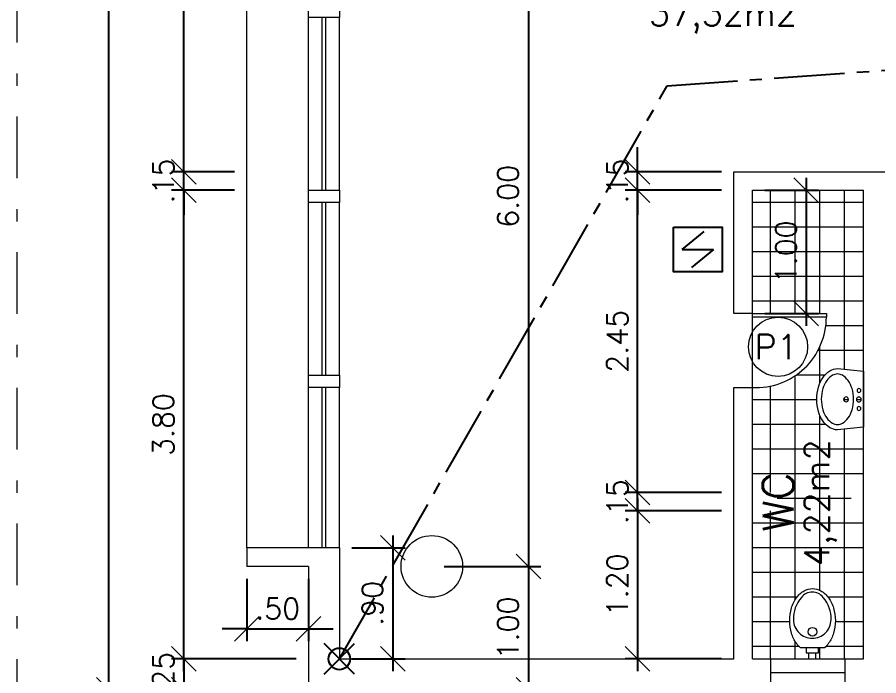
# Model space of a CAD drawing. Header units: millimetres. Extents: x 521 to 1055, y 261 to 520.
# Drawn here: x 597.95 to 604.94, y 287.08 to 292.42 of the extents above; entities that cross this region are included whole.
import ezdxf
from ezdxf.enums import TextEntityAlignment as Align

# ---------------------------------------------------------------- set-up
doc = ezdxf.new("R2010")
doc.units = ezdxf.units.MM
for name, pattern in [('CENTER2', [28.575000000000003, 19.05, -3.175, 3.175, -3.175]), ('CONTINU', [0]), ('DASHDOTX2', [2, 1, -0.5, 0, -0.5])]:
    doc.linetypes.add(name, pattern=pattern)
doc.layers.add('0.1', color=8, linetype='Continuous', lineweight=13)
doc.layers.add('ppci', color=8, linetype='Continuous')
doc.styles.add('ROMANS', font='romans')
doc.styles.get("Standard").update_dxf_attribs({"font": 'romans.shx'})
doc.dimstyles.new('Fares Eng - 50', dxfattribs={"dimscale": 2, "dimtxt": 0.085, "dimasz": 0.1, "dimexe": 0.05, "dimexo": 0.05, "dimgap": 0.04, "dimtad": 1, "dimzin": 4, "dimdsep": 46, "dimtxsty": 'ROMANS', "dimblk1": 'OBLIQUE', "dimblk2": 'OBLIQUE', "dimsah": 1, "dimcen": 0.05, "dimdle": 0.05, "dimclrd": 8, "dimclre": 8, "dimclrt": 8, "dimaunit": 1, "dimadec": 0, "dimazin": 0, "dimtfac": 1, "dimtix": 1, "dimtmove": 2, "dimatfit": 0, "dimldrblk": 'OPEN90', "dimfxl": 1, "dimtolj": 1, "dimtzin": 0, "dimarcsym": 0})

# ---------------------------------------------------------------- blocks, each defined once
blk = doc.blocks.new('_OBLIQUE')
at = {"color": 0, "linetype": 'ByBlock'}
blk.add_line((-0.5, -0.5), (0.5, 0.5), dxfattribs=at)
blk = doc.blocks.new('*D1588')
at = {"layer": '0.1', "color": 8, "linetype": 'CONTINU', "lineweight": -2, "transparency": 16777216}
for p, q in [((599.8114431933149, 287.8644788319042), (599.8114431933149, 287.3567541056951)), ((600.3114431933149, 287.8644788319042), (600.3114431933149, 287.3567541056951)), ((599.8114431933149, 287.4567541056952), (599.6114431933148, 287.4567541056952)), ((599.8114431933149, 287.4567541056952), (600.3114431933149, 287.4567541056952)), ((600.3114431933149, 287.4567541056952), (600.5114431933149, 287.4567541056952))]:
    blk.add_line(p, q, dxfattribs=at)
at = {"layer": 'DEFPOINTS', "color": 0, "linetype": 'CONTINU', "lineweight": -2, "transparency": 16777216}
for p in [(599.8114431933149, 287.9644788319042), (600.3114431933149, 287.9644788319042), (600.3114431933149, 287.4567541056952)]:
    blk.add_point(p, dxfattribs=at)
at = {"layer": '0.1', "color": 8, "linetype": 'CONTINU', "lineweight": -2, "transparency": 16777216, "xscale": 0.2, "yscale": 0.2, "zscale": 0.2}
blk.add_blockref('_OBLIQUE', (599.8114431933149, 287.4567541056952), dxfattribs=at)
at = {"layer": '0.1', "color": 8, "linetype": 'CONTINU', "lineweight": -2, "transparency": 16777216, "xscale": 0.2, "yscale": 0.2, "zscale": 0.2, "rotation": 180}
blk.add_blockref('_OBLIQUE', (600.3114431933149, 287.4567541056952), dxfattribs=at)
at = {"layer": '0.1', "color": 8, "linetype": 'CONTINU', "transparency": 16777216, "insert": (600.0614431933149, 287.6217541056952), "char_height": 0.17, "attachment_point": 5, "style": 'ROMANS'}
blk.add_mtext('\\A1;.50', dxfattribs=at)
blk = doc.blocks.new('_Open90')
at = {"color": 0, "linetype": 'ByBlock', "lineweight": -2}
for p, q in [((-0.5, 0.5), (0, 0)), ((0, 0), (-1, 0)), ((0, 0), (-0.5, -0.5))]:
    blk.add_line(p, q, dxfattribs=at)
blk = doc.blocks.new('*D1311')
at = {"layer": '0.1', "color": 8, "linetype": 'CONTINU', "lineweight": -2, "transparency": 16777216}
for p, q in [((599.2990881130977, 287.2144788319042), (599.2990881130977, 287.4144788319042)), ((600.2114431933148, 287.2144788319042), (599.1990881130977, 287.2144788319042)), ((599.2990881130977, 287.2144788319042), (599.2990881130977, 286.9644788319042)), ((600.2114431933148, 286.9644788319042), (599.1990881130977, 286.9644788319042)), ((599.2990881130977, 286.9644788319042), (599.2990881130977, 286.7644788319042))]:
    blk.add_line(p, q, dxfattribs=at)
at = {"layer": 'DEFPOINTS', "color": 0, "linetype": 'CONTINU', "lineweight": -2, "transparency": 16777216}
for p in [(600.3114431933149, 287.2144788319042), (599.2990881130977, 286.9644788319042), (600.3114431933149, 286.9644788319042)]:
    blk.add_point(p, dxfattribs=at)
at = {"layer": '0.1', "color": 8, "linetype": 'CONTINU', "lineweight": -2, "transparency": 16777216, "xscale": 0.2, "yscale": 0.2, "zscale": 0.2}
for p, rotation in [((599.2990881130977, 287.2144788319042), 270), ((599.2990881130977, 286.9644788319042), 90)]:
    blk.add_blockref('_OBLIQUE', p, dxfattribs=dict(at, rotation=rotation))
at = {"layer": '0.1', "color": 8, "linetype": 'CONTINU', "transparency": 16777216, "insert": (599.1340881130976, 287.0894788319043), "char_height": 0.17, "attachment_point": 5, "rotation": 90, "style": 'ROMANS'}
blk.add_mtext('\\A1;.25', dxfattribs=at)
blk = doc.blocks.new('*D1312')
at = {"layer": '0.1', "color": 8, "linetype": 'CONTINU', "lineweight": -2, "transparency": 16777216}
for p, q in [((599.2990881130977, 287.1144788319042), (599.2990881130977, 291.1144788319043)), ((599.7114431933148, 291.0144788319042), (599.1990881130977, 291.0144788319042)), ((600.2114431933148, 287.2144788319042), (599.1990881130977, 287.2144788319042))]:
    blk.add_line(p, q, dxfattribs=at)
at = {"layer": 'DEFPOINTS', "color": 0, "linetype": 'CONTINU', "lineweight": -2, "transparency": 16777216}
for p in [(599.2990881130977, 291.0144788319042), (599.8114431933149, 291.0144788319042), (600.3114431933149, 287.2144788319042)]:
    blk.add_point(p, dxfattribs=at)
at = {"layer": '0.1', "color": 8, "linetype": 'CONTINU', "lineweight": -2, "transparency": 16777216, "xscale": 0.2, "yscale": 0.2, "zscale": 0.2}
for p, rotation in [((599.2990881130977, 291.0144788319042), 90), ((599.2990881130977, 287.2144788319042), 270)]:
    blk.add_blockref('_OBLIQUE', p, dxfattribs=dict(at, rotation=rotation))
at = {"layer": '0.1', "color": 8, "linetype": 'CONTINU', "transparency": 16777216, "insert": (599.1340881130976, 289.1144788319043), "char_height": 0.17, "attachment_point": 5, "rotation": 90, "style": 'ROMANS'}
blk.add_mtext('\\A1;3.80', dxfattribs=at)
blk = doc.blocks.new('*D1313')
at = {"layer": '0.1', "color": 8, "linetype": 'CONTINU', "lineweight": -2, "transparency": 16777216}
for p, q in [((599.2990881130977, 291.1644788319043), (599.2990881130977, 291.3644788319043)), ((599.711443193315, 291.1644788319043), (599.1990881130977, 291.1644788319043)), ((599.2990881130977, 291.0144788319042), (599.2990881130977, 291.1644788319043)), ((599.7114431933148, 291.0144788319042), (599.1990881130977, 291.0144788319042)), ((599.2990881130977, 291.0144788319042), (599.2990881130977, 290.8144788319042))]:
    blk.add_line(p, q, dxfattribs=at)
at = {"layer": 'DEFPOINTS', "color": 0, "linetype": 'CONTINU', "lineweight": -2, "transparency": 16777216}
for p in [(599.2990881130977, 291.1644788319043), (599.811443193315, 291.1644788319043), (599.8114431933149, 291.0144788319042)]:
    blk.add_point(p, dxfattribs=at)
at = {"layer": '0.1', "color": 8, "linetype": 'CONTINU', "lineweight": -2, "transparency": 16777216, "xscale": 0.2, "yscale": 0.2, "zscale": 0.2}
for p, rotation in [((599.2990881130977, 291.1644788319043), 270), ((599.2990881130977, 291.0144788319042), 90)]:
    blk.add_blockref('_OBLIQUE', p, dxfattribs=dict(at, rotation=rotation))
at = {"layer": '0.1', "color": 8, "linetype": 'CONTINU', "transparency": 16777216, "insert": (599.1340881130976, 291.0894788319043), "char_height": 0.17, "attachment_point": 5, "rotation": 90, "style": 'ROMANS'}
blk.add_mtext('\\A1;.15', dxfattribs=at)
blk = doc.blocks.new('*D1317')
at = {"layer": '0.1', "color": 8, "linetype": 'CONTINU', "lineweight": -2, "transparency": 16777216}
for p, q in [((598.691386014889, 286.8644788319042), (598.691386014889, 337.0644788319044)), ((599.0990881130975, 336.9644788319043), (598.5913860148889, 336.9644788319043)), ((599.0990881130977, 286.9644788319042), (598.5913860148889, 286.9644788319042))]:
    blk.add_line(p, q, dxfattribs=at)
at = {"layer": 'DEFPOINTS', "color": 0, "linetype": 'CONTINU', "lineweight": -2, "transparency": 16777216}
for p in [(598.691386014889, 336.9644788319043), (599.1990881130976, 336.9644788319043), (599.1990881130977, 286.9644788319042)]:
    blk.add_point(p, dxfattribs=at)
at = {"layer": '0.1', "color": 8, "linetype": 'CONTINU', "lineweight": -2, "transparency": 16777216, "xscale": 0.2, "yscale": 0.2, "zscale": 0.2}
for p, rotation in [((598.691386014889, 336.9644788319043), 90), ((598.691386014889, 286.9644788319042), 270)]:
    blk.add_blockref('_OBLIQUE', p, dxfattribs=dict(at, rotation=rotation))
at = {"layer": '0.1', "color": 8, "linetype": 'CONTINU', "transparency": 16777216, "insert": (598.5263860148889, 311.9644788319043), "char_height": 0.17, "attachment_point": 5, "rotation": 90, "style": 'ROMANS'}
blk.add_mtext('\\A1;50.00', dxfattribs=at)
blk = doc.blocks.new('*D1593')
at = {"layer": '0.1', "color": 8, "linetype": 'CONTINU', "lineweight": -2, "transparency": 16777216}
for p, q in [((602.0943251962344, 294.0644788319044), (602.0943251962344, 287.8644788319044)), ((601.4114431933148, 293.9644788319044), (602.1943251962344, 293.9644788319044)), ((601.4114431933148, 287.9644788319044), (602.1943251962344, 287.9644788319044))]:
    blk.add_line(p, q, dxfattribs=at)
at = {"layer": 'DEFPOINTS', "color": 0, "linetype": 'CONTINU', "lineweight": -2, "transparency": 16777216}
for p in [(601.3114431933147, 293.9644788319044), (601.3114431933147, 287.9644788319044), (602.0943251962344, 287.9644788319044)]:
    blk.add_point(p, dxfattribs=at)
at = {"layer": '0.1', "color": 8, "linetype": 'CONTINU', "lineweight": -2, "transparency": 16777216, "xscale": 0.2, "yscale": 0.2, "zscale": 0.2}
for p, rotation in [((602.0943251962344, 293.9644788319044), 90), ((602.0943251962344, 287.9644788319044), 270)]:
    blk.add_blockref('_OBLIQUE', p, dxfattribs=dict(at, rotation=rotation))
at = {"layer": '0.1', "color": 8, "linetype": 'CONTINU', "transparency": 16777216, "insert": (601.9293251962343, 290.9644788319044), "char_height": 0.17, "attachment_point": 5, "rotation": 90, "style": 'ROMANS'}
blk.add_mtext('\\A1;6.00', dxfattribs=at)
blk = doc.blocks.new('*D1594')
at = {"layer": '0.1', "color": 8, "linetype": 'CONTINU', "lineweight": -2, "transparency": 16777216}
for p, q in [((602.0943251962344, 288.0644788319044), (602.0943251962344, 286.8644788319042)), ((601.4114431933148, 287.9644788319044), (602.1943251962344, 287.9644788319044)), ((601.4114431933148, 286.9644788319042), (602.1943251962344, 286.9644788319042))]:
    blk.add_line(p, q, dxfattribs=at)
at = {"layer": 'DEFPOINTS', "color": 0, "linetype": 'CONTINU', "lineweight": -2, "transparency": 16777216}
for p in [(601.3114431933147, 287.9644788319044), (601.3114431933147, 286.9644788319042), (602.0943251962344, 286.9644788319042)]:
    blk.add_point(p, dxfattribs=at)
at = {"layer": '0.1', "color": 8, "linetype": 'CONTINU', "lineweight": -2, "transparency": 16777216, "xscale": 0.2, "yscale": 0.2, "zscale": 0.2}
for p, rotation in [((602.0943251962344, 287.9644788319044), 90), ((602.0943251962344, 286.9644788319042), 270)]:
    blk.add_blockref('_OBLIQUE', p, dxfattribs=dict(at, rotation=rotation))
at = {"layer": '0.1', "color": 8, "linetype": 'CONTINU', "transparency": 16777216, "insert": (601.9293251962343, 287.4644788319044), "char_height": 0.17, "attachment_point": 5, "rotation": 90, "style": 'ROMANS'}
blk.add_mtext('\\A1;1.00', dxfattribs=at)
blk = doc.blocks.new('*D1596')
at = {"layer": '0.1', "color": 8, "linetype": 'CONTINU', "lineweight": -2, "transparency": 16777216}
for p, q in [((602.9807111788957, 288.5144788319043), (602.9807111788957, 287.1144788319043)), ((603.661443193315, 288.4144788319043), (602.8807111788957, 288.4144788319043)), ((603.6614431933149, 287.2144788319043), (602.8807111788957, 287.2144788319043))]:
    blk.add_line(p, q, dxfattribs=at)
at = {"layer": 'DEFPOINTS', "color": 0, "linetype": 'CONTINU', "lineweight": -2, "transparency": 16777216}
for p in [(603.761443193315, 288.4144788319043), (602.9807111788957, 287.2144788319043), (603.7614431933149, 287.2144788319043)]:
    blk.add_point(p, dxfattribs=at)
at = {"layer": '0.1', "color": 8, "linetype": 'CONTINU', "lineweight": -2, "transparency": 16777216, "xscale": 0.2, "yscale": 0.2, "zscale": 0.2}
for p, rotation in [((602.9807111788957, 288.4144788319043), 90), ((602.9807111788957, 287.2144788319043), 270)]:
    blk.add_blockref('_OBLIQUE', p, dxfattribs=dict(at, rotation=rotation))
at = {"layer": '0.1', "color": 8, "linetype": 'CONTINU', "transparency": 16777216, "insert": (602.8157111788956, 287.8144788319044), "char_height": 0.17, "attachment_point": 5, "rotation": 90, "style": 'ROMANS'}
blk.add_mtext('\\A1;1.20', dxfattribs=at)
blk = doc.blocks.new('*D1320')
at = {"layer": '0.1', "color": 8, "linetype": 'CONTINU', "lineweight": -2, "transparency": 16777216}
for p, q in [((602.9807111788957, 288.5644788319042), (602.9807111788957, 288.7644788319042)), ((603.661443193315, 288.5644788319042), (602.8807111788957, 288.5644788319042)), ((602.9807111788957, 288.4144788319043), (602.9807111788957, 288.5644788319042)), ((603.661443193315, 288.4144788319043), (602.8807111788957, 288.4144788319043)), ((602.9807111788957, 288.4144788319043), (602.9807111788957, 288.2144788319043))]:
    blk.add_line(p, q, dxfattribs=at)
at = {"layer": 'DEFPOINTS', "color": 0, "linetype": 'CONTINU', "lineweight": -2, "transparency": 16777216}
for p in [(602.9807111788957, 288.5644788319042), (603.761443193315, 288.5644788319042), (603.761443193315, 288.4144788319043)]:
    blk.add_point(p, dxfattribs=at)
at = {"layer": '0.1', "color": 8, "linetype": 'CONTINU', "lineweight": -2, "transparency": 16777216, "xscale": 0.2, "yscale": 0.2, "zscale": 0.2}
for p, rotation in [((602.9807111788957, 288.5644788319042), 270), ((602.9807111788957, 288.4144788319043), 90)]:
    blk.add_blockref('_OBLIQUE', p, dxfattribs=dict(at, rotation=rotation))
at = {"layer": '0.1', "color": 8, "linetype": 'CONTINU', "transparency": 16777216, "insert": (602.8157111788956, 288.4894788319043), "char_height": 0.17, "attachment_point": 5, "rotation": 90, "style": 'ROMANS'}
blk.add_mtext('\\A1;.15', dxfattribs=at)
blk = doc.blocks.new('*D1321')
at = {"layer": '0.1', "color": 8, "linetype": 'CONTINU', "lineweight": -2, "transparency": 16777216}
for p, q in [((602.9807111788957, 288.4644788319042), (602.9807111788957, 291.1144788319044)), ((603.6614431933149, 291.0144788319043), (602.8807111788957, 291.0144788319043)), ((603.661443193315, 288.5644788319042), (602.8807111788957, 288.5644788319042))]:
    blk.add_line(p, q, dxfattribs=at)
at = {"layer": 'DEFPOINTS', "color": 0, "linetype": 'CONTINU', "lineweight": -2, "transparency": 16777216}
for p in [(602.9807111788957, 291.0144788319043), (603.7614431933149, 291.0144788319043), (603.761443193315, 288.5644788319042)]:
    blk.add_point(p, dxfattribs=at)
at = {"layer": '0.1', "color": 8, "linetype": 'CONTINU', "lineweight": -2, "transparency": 16777216, "xscale": 0.2, "yscale": 0.2, "zscale": 0.2}
for p, rotation in [((602.9807111788957, 291.0144788319043), 90), ((602.9807111788957, 288.5644788319042), 270)]:
    blk.add_blockref('_OBLIQUE', p, dxfattribs=dict(at, rotation=rotation))
at = {"layer": '0.1', "color": 8, "linetype": 'CONTINU', "transparency": 16777216, "insert": (602.8157111788956, 289.7894788319043), "char_height": 0.17, "attachment_point": 5, "rotation": 90, "style": 'ROMANS'}
blk.add_mtext('\\A1;2.45', dxfattribs=at)
blk = doc.blocks.new('*D1322')
at = {"layer": '0.1', "color": 8, "linetype": 'CONTINU', "lineweight": -2, "transparency": 16777216}
for p, q in [((602.9807111788957, 291.1644788319043), (602.9807111788957, 291.3644788319043)), ((603.6614431933149, 291.1644788319043), (602.8807111788957, 291.1644788319043)), ((602.9807111788957, 291.0144788319043), (602.9807111788957, 291.1644788319043)), ((603.6614431933149, 291.0144788319043), (602.8807111788957, 291.0144788319043)), ((602.9807111788957, 291.0144788319043), (602.9807111788957, 290.8144788319044))]:
    blk.add_line(p, q, dxfattribs=at)
at = {"layer": 'DEFPOINTS', "color": 0, "linetype": 'CONTINU', "lineweight": -2, "transparency": 16777216}
for p in [(602.9807111788957, 291.1644788319043), (603.7614431933149, 291.1644788319043), (603.7614431933149, 291.0144788319043)]:
    blk.add_point(p, dxfattribs=at)
at = {"layer": '0.1', "color": 8, "linetype": 'CONTINU', "lineweight": -2, "transparency": 16777216, "xscale": 0.2, "yscale": 0.2, "zscale": 0.2}
for p, rotation in [((602.9807111788957, 291.1644788319043), 270), ((602.9807111788957, 291.0144788319043), 90)]:
    blk.add_blockref('_OBLIQUE', p, dxfattribs=dict(at, rotation=rotation))
at = {"layer": '0.1', "color": 8, "linetype": 'CONTINU', "transparency": 16777216, "insert": (602.8157111788956, 291.0894788319044), "char_height": 0.17, "attachment_point": 5, "rotation": 90, "style": 'ROMANS'}
blk.add_mtext('\\A1;.15', dxfattribs=at)
blk = doc.blocks.new('*D1603')
at = {"layer": '0.1', "color": 8, "linetype": 'CONTINU', "lineweight": -2, "transparency": 16777216}
for p, q in [((600.9951294825928, 288.2144788319042), (600.9951294825928, 287.1144788319042)), ((600.6614431933149, 288.1144788319042), (601.0951294825928, 288.1144788319042)), ((600.6614431933149, 287.2144788319042), (601.0951294825928, 287.2144788319042))]:
    blk.add_line(p, q, dxfattribs=at)
at = {"layer": 'DEFPOINTS', "color": 0, "linetype": 'CONTINU', "lineweight": -2, "transparency": 16777216}
for p in [(600.5614431933149, 288.1144788319042), (600.5614431933149, 287.2144788319042), (600.9951294825928, 287.2144788319042)]:
    blk.add_point(p, dxfattribs=at)
at = {"layer": '0.1', "color": 8, "linetype": 'CONTINU', "lineweight": -2, "transparency": 16777216, "xscale": 0.2, "yscale": 0.2, "zscale": 0.2}
for p, rotation in [((600.9951294825928, 288.1144788319042), 90), ((600.9951294825928, 287.2144788319042), 270)]:
    blk.add_blockref('_OBLIQUE', p, dxfattribs=dict(at, rotation=rotation))
at = {"layer": '0.1', "color": 8, "linetype": 'CONTINU', "transparency": 16777216, "insert": (600.8301294825927, 287.6644788319043), "char_height": 0.17, "attachment_point": 5, "rotation": 90, "style": 'ROMANS'}
blk.add_mtext('\\A1;.90', dxfattribs=at)
blk = doc.blocks.new('Vaso')
for points in [[(0.02999999999997272, -0.04999999999995453), (0.02999999999997272, 0), (-0.02999999999997272, 0), (-0.02999999999997272, -0.04999999999995453)], [(0.04999999999995453, -0.09000000000014552), (0.04999999999995453, -0.04999999999995453), (-0.04999999999995453, -0.04999999999995453), (-0.04999999999995453, -0.09000000000014552)]]:
    blk.add_lwpolyline(points)
for points in [[(0.1828955200001019, -0.3100000000001728, -0.071776), (0.1680402599999979, -0.4129498500001318, -0.083144), (0.128710270000056, -0.4938477600001079, -0.106699), (0.06516211000007388, -0.5518467399999736, -0.132564), (-0.002104480000070907, -0.5700000000001637, -0.132564), (-0.06937106999998832, -0.5518467399999736, -0.106699), (-0.1329192299999704, -0.4938477600001079, -0.083144), (-0.1722492199999124, -0.4129498500001318, -0.071776), (-0.1871044800000163, -0.3100000000001728, -0.071776), (-0.1722492199999124, -0.2070501499999864, -0.083144), (-0.1329192299999704, -0.1261522400000104, -0.060171), (-0.09999999999990905, -0.09000000000014552), (0.09579103999999461, -0.09000000000014552, -0.060171), (0.128710270000056, -0.1261522400000104, -0.083144), (0.1680402599999979, -0.2070501499999864, -0.071776)], [(-0.08763701527800549, -0.4972033683313839, 0.2473999053505774), (0, -0.5413053001348089, 0.2473999053505774), (0.08763701527800549, -0.4972033683313839, 0.1978584598758542), (0.1521044799999345, -0.3175259839795217, 0.4183289460701766), (0, -0.1675407474929216, 0.4183289460701766), (-0.1521044799999345, -0.3175259839795217, 0.1978584598758542)]]:
    blk.add_lwpolyline(points, format="xyb", close=True)
blk.add_circle((-0.002104480000070907, -0.2200259839794398), 0.03525)
blk = doc.blocks.new('Cuba-emp')
blk.add_lwpolyline([(0.2100034834991149, 0.2482008336621746), (-7.105427357601002e-15, 0.227407372452717), (7.105427357601002e-15, -0.227407372452717), (0.2100034834991291, -0.2482008336621604, 0.1378156270121392), (0.2705880087187396, -0.2311785380375015, 0.1070411790707005), (0.3288221515426883, -0.1757097620058969, 0.0807505460992588), (0.3644727820534435, -0.09904874869174485, 0.06864280771685904), (0.3780384553094791, -0.0007008336622078559, 0.06864280771690003), (0.3644727820534364, 0.09764708136732558, 0.08075054609930853), (0.3288221515426741, 0.1743080946814768, 0.10704117907071), (0.2705880087187253, 0.2297768707130761, 0.1157522192348251), (0.2100034834991149, 0.2482008336621746)], format="xyb")
blk.add_lwpolyline([(0.2100034834991149, 0.2045185337481215, -0.1318273881114975), (0.2501415417997279, 0.1937487812531433, -0.1066332451029667), (0.2967372728202164, 0.1514795764228545, -0.08348179435471227), (0.328253700616866, 0.08706086194230345, -0.0722322283218027), (0.3408968663839005, 1.243449787580175e-14, -0.07223222832186973), (0.3282537006168731, -0.08706086194227858, -0.08348179435460365), (0.2967372728202307, -0.1514795764226058, -0.106633245102999), (0.2501415417997421, -0.1937487812531256, -0.1318273881114998), (0.2100034834991291, -0.2045185337481072, -0.1318273881114848), (0.1698654251985161, -0.1937487812531282, -0.1066332451030064), (0.1232696941780276, -0.151479576422612, -0.08348179435461947), (0.09175326638137804, -0.08706086194228746, -0.07223222832185378), (0.07911010061422985, 3.552713678800501e-15, -0.07223222832187323), (0.09175326638137093, 0.08706086194229457, -0.08348179435457351), (0.1232696941780134, 0.15147957642262, -0.1066332451030294), (0.1698654251985019, 0.1937487812531398, -0.1318273881114961)], format="xyb", close=True)
for centre, radius in [((0.03578416458526235, 0.0710594457912066), 0.01546869292730512), ((0.03651954001270497, -0.002319139823612204), 0.0193358661591314), ((0.03651954001270497, -0.002319139823612204), 0.0193358661591314), ((0.1402810526510621, -0.001433449959218791), 0.01977531766275002), ((0.03578416458526945, -0.07569772543820363), 0.01546869292730512)]:
    blk.add_circle(centre, radius)
blk = doc.blocks.new('P60')
at = {"color": 252}
blk.add_lwpolyline([(-0.6000000000000227, 0.05960000000008298), (0, 0.05960000000008298), (0, 0.03000000000000114), (-0.6000000000000227, 0.03000000000000114)], close=True, dxfattribs=at)
at = {"color": 8}
blk.add_arc((-0.02886986666674457, 0.05960000000008306), 0.5711301333332781, 87.10253993610587, 180, dxfattribs=at)
blk = doc.blocks.new('ÁREA')
for p in [(4.97462945148186e-05, 0.003761569252461072), (0, 0)]:
    blk.add_attdef('COMPARTIMENTO', text='', height=0.0025).set_placement(p, align=Align.CENTER)
at = {"color": 1}
for p in [(-4.97462945148186e-05, -0.003761569252461072), (-9.94925890296372e-05, -0.007523138504922144)]:
    blk.add_attdef('ÁREA', text='', height=0.002, dxfattribs=at).set_placement(p, align=Align.CENTER)
blk = doc.blocks.new('*D1624')
at = {"layer": '0.1', "color": 8, "linetype": 'CONTINU', "lineweight": -2, "transparency": 16777216}
for p, q in [((604.3479350072087, 291.1144788319043), (604.3479350072087, 289.9144788319043)), ((604.011443193314, 291.0144788319042), (604.4479350072087, 291.0144788319042)), ((604.0114431933141, 290.0144788319043), (604.4479350072087, 290.0144788319043))]:
    blk.add_line(p, q, dxfattribs=at)
at = {"layer": 'DEFPOINTS', "color": 0, "linetype": 'CONTINU', "lineweight": -2, "transparency": 16777216}
for p in [(603.911443193314, 291.0144788319042), (603.9114431933141, 290.0144788319043), (604.3479350072087, 290.0144788319043)]:
    blk.add_point(p, dxfattribs=at)
at = {"layer": '0.1', "color": 8, "linetype": 'CONTINU', "lineweight": -2, "transparency": 16777216, "xscale": 0.2, "yscale": 0.2, "zscale": 0.2}
for p, rotation in [((604.3479350072087, 291.0144788319042), 90), ((604.3479350072087, 290.0144788319043), 270)]:
    blk.add_blockref('_OBLIQUE', p, dxfattribs=dict(at, rotation=rotation))
at = {"layer": '0.1', "color": 8, "linetype": 'CONTINU', "transparency": 16777216, "insert": (604.1829350072086, 290.5144788319043), "char_height": 0.17, "attachment_point": 5, "rotation": 90, "style": 'ROMANS'}
blk.add_mtext('\\A1;1.00', dxfattribs=at)
blk = doc.blocks.new('*D1357')
at = {"layer": '0.1', "color": 8, "linetype": 'CONTINU', "lineweight": -2, "transparency": 16777216}
for p, q in [((599.2990881130977, 291.0644788319043), (599.2990881130977, 295.5644788319044)), ((599.7114431933148, 295.4644788319044), (599.1990881130977, 295.4644788319044)), ((599.711443193315, 291.1644788319043), (599.1990881130977, 291.1644788319043))]:
    blk.add_line(p, q, dxfattribs=at)
at = {"layer": 'DEFPOINTS', "color": 0, "linetype": 'CONTINU', "lineweight": -2, "transparency": 16777216}
for p in [(599.2990881130977, 295.4644788319044), (599.8114431933149, 295.4644788319044), (599.811443193315, 291.1644788319043)]:
    blk.add_point(p, dxfattribs=at)
at = {"layer": '0.1', "color": 8, "linetype": 'CONTINU', "lineweight": -2, "transparency": 16777216, "xscale": 0.2, "yscale": 0.2, "zscale": 0.2}
for p, rotation in [((599.2990881130977, 295.4644788319044), 90), ((599.2990881130977, 291.1644788319043), 270)]:
    blk.add_blockref('_OBLIQUE', p, dxfattribs=dict(at, rotation=rotation))
at = {"layer": '0.1', "color": 8, "linetype": 'CONTINU', "transparency": 16777216, "insert": (599.1340881130976, 293.3144788319044), "char_height": 0.17, "attachment_point": 5, "rotation": 90, "style": 'ROMANS'}
blk.add_mtext('\\A1;4.30', dxfattribs=at)

msp = doc.modelspace()

# ---------------------------------------------------------------- hatches: boundary and pattern name
at = {"layer": '0.1', "linetype": 'CONTINU'}
h = msp.add_hatch(dxfattribs=at)
h.set_pattern_fill('_USER', color=8, scale=0.2, style=0, double=1, pattern_type=0)
h.set_pattern_definition([(0, (-65.9412285874896, -87.28200950754331), (0, 0.2), []), (90, (-65.9412285874896, -87.28200950754331), (-0.2, 1.224606353822377e-17), [])])
h.paths.add_polyline_path([(604.8114431933147, 291.0144788319043), (603.911443193314, 291.0144788319043), (603.9114431933141, 290.0144788319043), (604.5114431933143, 290.0144788319043), (604.5114431933143, 289.9848788319043, -0.4291040067103093), (603.9114431933143, 289.4144788319043), (603.9114431933145, 288.5644788319043), (604.1114431933148, 288.5644788319042), (604.1114431933146, 288.4144788319042), (603.9114431933147, 288.4144788319041), (603.9114431933149, 287.2144788319042), (604.0614431933149, 287.2144788319041), (604.367071329159, 287.2144788319041), (604.3670713291589, 287.2644788319042), (604.4270713291589, 287.2644788319042), (604.4270713291589, 287.2144788319041), (604.6614431933148, 287.2144788319041), (604.811443193315, 287.2144788319042), (604.8114431933149, 288.4144788319041), (604.7114431933147, 288.4144788319042), (604.7114431933147, 288.5644788319044), (604.811443193315, 288.5644788319044)])
h.paths.add_polyline_path([(604.651386823001, 289.3182235275787, -1), (604.6909374583265, 289.3182235275787, -1)], flags=16)
h.paths.add_polyline_path([(604.7911277216567, 289.2439592520997, -1), (604.7601903358021, 289.2439592520997, -1)], flags=16)
h.paths.add_polyline_path([(604.7555877871429, 289.3173378377143, -1), (604.7942595194611, 289.3173378377143, -1)], flags=16)
h.paths.add_polyline_path([(604.7601903358021, 289.3907164233291, -1), (604.7911277216567, 289.3907164233291, -1)], flags=16)
h.paths.add_polyline_path([(604.5299905183266, 287.7083266492907, -0.08314697846424123), (604.5693214402063, 287.6274256585696), (604.5693214574358, 287.6274256001086), (604.5693214426676, 287.6274256502182, 2.160432347512852e-06), (604.5693205530139, 287.6274286688246), (604.569320520144, 287.6274287803508), (604.569320546227, 287.6274286918522), (604.5693209022999, 287.6274274836981, 0.0831452197227772)], flags=0)
h.paths.add_polyline_path([(604.434425809159, 287.4345048158837, -1), (604.363925809159, 287.4345048158837, -1)], flags=0)
h.paths.add_polyline_path([(604.308538353294, 288.1856753727811), (604.308538353294, 288.7868658489716), (603.933538353294, 288.7868658489716), (603.933538353294, 288.1856753727811)], flags=24)
h.paths.add_polyline_path([(604.6316122610363, 287.8772568192263), (604.6316122610363, 289.0820187239882), (604.2744694038932, 289.0820187239882), (604.2744694038932, 287.8772568192263)], flags=24)
edge = h.paths.add_edge_path(flags=16)
edge.add_arc((604.5783364472755, 287.524478581504), 0.3641606381167727, 163.5782748653673, 179.999960602859, ccw=False)
edge.add_arc((604.4902609059901, 287.5504364964156), 0.2723395385858779, 144.5667168692639, 163.5781902089613, ccw=False)
edge.add_arc((604.4344819473984, 287.5901253472447), 0.2038815434230515, 120.2052823623753, 144.56672184459, ccw=False)
edge.add_arc((604.3991757948303, 287.6507746638613), 0.1337041680431426, 89.99999385975178, 120.2053114872979, ccw=False)
edge.add_arc((604.3991758234877, 287.6507746638617), 0.1337041680427554, 59.79468851265841, 90.00000614019962, ccw=False)
edge.add_arc((604.3638696709195, 287.5901253472447), 0.2038815434230601, 35.433278155409994, 59.79471763762467, ccw=False)
edge.add_arc((604.3080907123277, 287.5504364964156), 0.2723395385858707, 16.42180979103881, 35.43328313073607, ccw=False)
edge.add_arc((604.2200151710423, 287.524478581504), 0.3641606381167788, 3.939714088119217e-05, 16.42172513463271, ccw=False)
edge.add_arc((604.2200151710415, 287.5244790823048), 0.3641606381175685, 343.57827486538554, 359.9999606028769, ccw=False)
edge.add_arc((604.3080907123277, 287.4985211673931), 0.2723395385858779, 324.5667168692639, 343.5781902089613, ccw=False)
edge.add_arc((604.3638685277342, 287.4588334095786), 0.2038831085606229, 310.79308703992695, 324.56665782429025, ccw=False)
edge.add_line((604.4970713291589, 287.3044788319044), (604.301280289159, 287.3044788319044))
edge.add_arc((604.4344830905836, 287.4588334095786), 0.2038831085606259, 215.4333421757097, 229.206912960073, ccw=False)
edge.add_arc((604.4902609059901, 287.4985211673931), 0.2723395385858707, 196.4218097910387, 215.4332831307361, ccw=False)
edge.add_arc((604.5783364472763, 287.5244790823048), 0.3641606381175744, 180.0000393971231, 196.4217251346145, ccw=False)
edge = h.paths.add_edge_path()
edge.add_line((604.6014397098156, 289.5678578112001), (604.8114431933147, 289.5470643499906))
edge.add_line((604.8114431933147, 289.5470643499906), (604.8114431933147, 289.0922496050852))
edge.add_line((604.8114431933147, 289.0922496050852), (604.6014397098156, 289.0714561438758))
edge.add_arc((604.6014397098156, 289.1877813250306), 0.1163251811548776, 238.6127028361496, 270, ccw=False)
edge.add_arc((604.6398038388892, 289.2506632029367), 0.1899861407506283, 214.1737272449527, 238.61270283614772, ccw=False)
edge.add_arc((604.7005871152547, 289.2919307428591), 0.2634546138324446, 195.707133817725, 214.1737272450572, ccw=False)
edge.add_arc((604.7966871087142, 289.3189561438751), 0.3632823707089318, 179.9999999999104, 195.7071338175164, ccw=False)
edge.add_arc((604.796687108714, 289.3189561438763), 0.3632823707087027, 164.2928661824826, 180.0000000000986, ccw=False)
edge.add_arc((604.7005871152546, 289.3459815448924), 0.2634546138323303, 145.8262727549392, 164.2928661822802, ccw=False)
edge.add_arc((604.6398038388892, 289.3872490848147), 0.189986140750635, 121.38729716385231, 145.8262727550473, ccw=False)
edge.add_arc((604.6014397098156, 289.4501309627208), 0.1163251811548723, 90, 121.3872971638504, ccw=False)
h.paths.add_polyline_path([(603.9979350072085, 290.1740026414282), (603.9979350072085, 290.8549550223806), (604.2979350072085, 290.8549550223806), (604.2979350072085, 290.1740026414282)], flags=24)
h.paths.add_polyline_path([(603.9979350072085, 290.1740026414282), (603.9979350072085, 290.8549550223806), (604.2979350072085, 290.8549550223806), (604.2979350072085, 290.1740026414282)], flags=8)
h.paths.add_polyline_path([(604.6316122610363, 287.8772568192263), (604.6316122610363, 289.0820187239882), (604.2744694038932, 289.0820187239882), (604.2744694038932, 287.8772568192263)], flags=8)

# ---------------------------------------------------------------- linework, layer by layer
at = {"layer": '0.1', "color": 8, "linetype": 'DASHDOTX2', "ltscale": 0.5}
msp.add_line((597.9487229808194, 277.9107440472911), (597.9487229808194, 340.9222189602986), dxfattribs=at)
at = {"layer": '0.1', "color": 8, "linetype": 'CONTINU'}
for p, q in [((599.8114431933149, 288.1144788319042), (599.8114431933149, 335.8144788319044)), ((600.3114431933149, 291.0144788319044), (600.3114431933149, 292.4144788319044)), ((600.4214431933149, 291.0144788319044), (600.4214431933149, 292.4144788319044)), ((600.4514431933148, 291.0144788319044), (600.4514431933148, 292.4144788319044)), ((600.5614431933149, 291.0144788319044), (600.5614431933149, 292.4144788319044)), ((600.3114431933149, 289.5144788319044), (600.3114431933149, 290.9144788319044)), ((600.4214431933149, 289.5144788319044), (600.4214431933149, 290.9144788319044)), ((600.4514431933148, 289.5144788319044), (600.4514431933148, 290.9144788319044)), ((600.5614431933149, 289.5144788319044), (600.5614431933149, 290.9144788319044)), ((603.9114431933143, 289.4144788319043), (603.9114431933141, 290.0144788319042)), ((600.3114431933149, 288.1144788319042), (600.3114431933149, 289.4144788319044)), ((600.4214431933149, 288.1144788319042), (600.4214431933149, 289.4144788319044)), ((600.4514431933148, 288.1144788319042), (600.4514431933148, 289.4144788319044)), ((600.5614431933149, 288.1144788319042), (600.5614431933149, 289.4144788319044)), ((604.0614431933149, 287.2144788319041), (604.6614431933148, 287.2144788319041)), ((604.0614431933149, 287.1044788319041), (604.6614431933148, 287.1044788319041))]:
    msp.add_line(p, q, dxfattribs=at)
at = {"layer": '0.1', "color": 7}
for p, q in [((603.7614431933141, 291.1644788319043), (606.9114431933149, 291.1644788319043)), ((603.7614431933143, 290.0144788319043), (603.7614431933141, 291.1644788319043)), ((603.911443193314, 291.0144788319042), (604.8114431933147, 291.0144788319043)), ((603.9114431933141, 290.0144788319043), (603.911443193314, 291.0144788319042)), ((604.8114431933149, 287.2144788319043), (604.8114431933147, 291.0144788319043)), ((603.9114431933141, 290.0144788319042), (603.7614431933144, 290.0144788319043)), ((603.7614431933149, 287.2144788319043), (603.7614431933144, 289.4144788319043)), ((603.7614431933143, 289.4144788319043), (603.9114431933142, 289.4144788319043)), ((603.9114431933149, 287.2144788319043), (603.9114431933143, 289.4144788319043)), ((599.8114431933149, 288.1144788319042), (599.8114431933149, 287.9644788319042)), ((600.5614431933149, 288.1144788319042), (599.8114431933149, 288.1144788319042)), ((600.5614431933149, 288.1144788319042), (600.5614431933149, 287.2144788319042)), ((600.3114431933149, 287.9644788319042), (599.8114431933149, 287.9644788319042)), ((600.3114431933149, 287.9644788319042), (600.3114431933149, 286.9644788319042)), ((600.5614431933149, 287.2144788319042), (603.7614431933149, 287.2144788319042)), ((603.9114431933148, 287.2144788319042), (604.0614431933149, 287.2144788319041)), ((604.0614431933149, 286.9644788319042), (604.0614431933149, 287.214478831904)), ((604.6614431933148, 287.2144788319041), (604.6614431933148, 286.9644788319042)), ((604.6614431933149, 287.2144788319041), (604.8114431933149, 287.2144788319042))]:
    msp.add_line(p, q, dxfattribs=at)
at = {"layer": '0.1', "color": 8, "linetype": 'CONTINU'}
for points in [[(600.3114431933149, 292.5144788319044), (600.5614431933149, 292.5144788319044), (600.5614431933149, 292.4144788319044), (600.3114431933149, 292.4144788319044)], [(600.3114431933149, 291.0144788319044), (600.5614431933149, 291.0144788319044), (600.5614431933149, 290.9144788319044), (600.3114431933149, 290.9144788319044)], [(600.3114431933149, 289.5144788319044), (600.5614431933149, 289.5144788319044), (600.5614431933149, 289.4144788319044), (600.3114431933149, 289.4144788319044)]]:
    msp.add_lwpolyline(points, close=True, dxfattribs=at)
at = {"layer": '0.1', "color": 8}
msp.add_circle((604.1198630532625, 289.7445936729491), 0.2396438343701963, dxfattribs=at)
at = {"layer": '0.1', "color": 7}
msp.add_circle((601.3114431933147, 287.9644788319044), 0.2500000000000001, dxfattribs=at)
at = {"layer": 'ppci', "color": 10, "linetype": 'Continuous'}
for p, q in [((603.3423639589467, 290.5334172422927), (603.5209935779828, 290.6797305520554)), ((603.3423639589467, 290.5334172422927), (603.5956731970191, 290.5334172422927)), ((603.5956731970191, 290.5334172422927), (603.417043577983, 290.38710393253))]:
    msp.add_line(p, q, dxfattribs=at)
at = {"layer": 'ppci', "color": 10}
for p, q in [((600.6854818700757, 287.0904401551443), (600.4374045165545, 287.3385175086647)), ((600.4374045165549, 287.0904401551435), (600.6854818700748, 287.3385175086649))]:
    msp.add_line(p, q, dxfattribs=at)
at = {"layer": 'ppci', "color": 10, "linetype": 'CENTER2', "lineweight": -2, "ltscale": 0.03}
msp.add_lwpolyline([(600.5614431933159, 287.2144788319052), (603.219608391394, 291.8595814202262), (607.5686382962317, 292.1735735824425), (608.837383193661, 313.2394636259203), (617.5024625792835, 315.1004378352087), (618.0198267205046, 317.1577647036347), (620.6021311096972, 317.3878744468885), (620.7726128115125, 317.8144788319044)], dxfattribs=at)
at = {"layer": 'ppci', "color": 10, "linetype": 'Continuous'}
msp.add_lwpolyline([(603.2711207357397, 290.7156255387968), (603.6669164202267, 290.7156255387968), (603.6669164202267, 290.3512089457886), (603.2711207357397, 290.3512089457886)], close=True, dxfattribs=at)
at = {"layer": 'ppci', "color": 10}
msp.add_circle((600.5614431933149, 287.2144788319043), 0.08770858946664173, dxfattribs=at)

# ---------------------------------------------------------------- block references
at = {"layer": '0.1', "color": 8}
ref = msp.add_blockref('ÁREA', (603.6787168965863, 292.6360193116117), dxfattribs=dict(at, xscale=133.3333333333333, yscale=133.3333333333333, zscale=133.3333333333333))
ref.add_attrib('COMPARTIMENTO', 'SALA 702', dxfattribs={"layer": '0', "color": 3, "height": 0.25}).set_placement((603.6787168965863, 292.6360193116117), align=Align.CENTER)
ref.add_attrib('ÁREA', '37,32m2', dxfattribs={"layer": '0', "color": 1, "height": 0.2}).set_placement((603.6720840573172, 292.3480644514886), align=Align.CENTER)
at = {"layer": '0.1', "color": 8, "rotation": 180}
for name, p in [('P60', (603.9114431933143, 290.0444788319043)), ('Vaso', (604.397071329159, 287.2144788319043))]:
    msp.add_blockref(name, p, dxfattribs=at)
at = {"layer": '0.1', "color": 8, "xscale": -1}
msp.add_blockref('Cuba-emp', (604.8114431933147, 289.3196569775379), dxfattribs=at)
at = {"layer": '0.1', "color": 8}
ref = msp.add_blockref('ÁREA', (604.246038353294, 288.4862706108763), dxfattribs=dict(at, xscale=133.3333333333333, yscale=133.3333333333333, zscale=133.3333333333333, rotation=90))
ref.add_attrib('COMPARTIMENTO', 'WC', dxfattribs={"layer": '0', "color": 3, "height": 0.25, "rotation": 90}).set_placement((604.246038353294, 288.4862706108763), align=Align.CENTER)
ref.add_attrib('ÁREA', '4,22m2', dxfattribs={"layer": '0', "color": 1, "height": 0.2, "rotation": 90}).set_placement((604.5339932134171, 288.4796377716073), align=Align.CENTER)

# ---------------------------------------------------------------- texts
msp.add_text('P1', height=0.2, dxfattribs=at).set_placement((603.9292548457908, 289.6430813330808))

# ---------------------------------------------------------------- dimensions: what is measured, and where the dimension line sits
at = {"layer": '0.1', "color": 8, "linetype": 'CONTINU'}
for base, p1, p2, picture, middle in [((598.691386014889, 336.9644788319043), (599.1990881130977, 286.9644788319042), (599.1990881130976, 336.9644788319043), '*D1317', (598.5263860148889, 311.9644788319043)), ((599.2990881130977, 295.4644788319044), (599.811443193315, 291.1644788319043), (599.8114431933149, 295.4644788319044), '*D1357', (599.1340881130976, 293.3144788319044)), ((602.0943251962344, 287.9644788319044), (601.3114431933147, 293.9644788319044), (601.3114431933147, 287.9644788319044), '*D1593', (601.9293251962343, 290.9644788319044)), ((599.2990881130977, 291.1644788319043), (599.8114431933149, 291.0144788319042), (599.811443193315, 291.1644788319043), '*D1313', (599.1340881130976, 291.0894788319043)), ((602.9807111788957, 291.1644788319043), (603.7614431933149, 291.0144788319043), (603.7614431933149, 291.1644788319043), '*D1322', (602.8157111788956, 291.0894788319044)), ((599.2990881130977, 291.0144788319042), (600.3114431933149, 287.2144788319042), (599.8114431933149, 291.0144788319042), '*D1312', (599.1340881130976, 289.1144788319043)), ((602.9807111788957, 291.0144788319043), (603.761443193315, 288.5644788319042), (603.7614431933149, 291.0144788319043), '*D1321', (602.8157111788956, 289.7894788319043)), ((604.3479350072087, 290.0144788319043), (603.911443193314, 291.0144788319042), (603.9114431933141, 290.0144788319043), '*D1624', (604.1829350072086, 290.5144788319043)), ((602.9807111788957, 288.5644788319042), (603.761443193315, 288.4144788319043), (603.761443193315, 288.5644788319042), '*D1320', (602.8157111788956, 288.4894788319043)), ((602.9807111788957, 287.2144788319043), (603.761443193315, 288.4144788319043), (603.7614431933149, 287.2144788319043), '*D1596', (602.8157111788956, 287.8144788319044)), ((600.9951294825928, 287.2144788319042), (600.5614431933149, 288.1144788319042), (600.5614431933149, 287.2144788319042), '*D1603', (600.8301294825927, 287.6644788319043)), ((602.0943251962344, 286.9644788319042), (601.3114431933147, 287.9644788319044), (601.3114431933147, 286.9644788319042), '*D1594', (601.9293251962343, 287.4644788319044)), ((599.2990881130977, 286.9644788319042), (600.3114431933149, 287.2144788319042), (600.3114431933149, 286.9644788319042), '*D1311', (599.1340881130976, 287.0894788319043))]:
    dim = msp.add_linear_dim(base=base, p1=p1, p2=p2, angle=90, dimstyle='Fares Eng - 50', dxfattribs=at)
    dim.commit()
    dim.dimension.update_dxf_attribs({"geometry": picture, "text_midpoint": middle})
dim = msp.add_linear_dim(base=(600.3114431933149, 287.4567541056952), p1=(599.8114431933149, 287.9644788319042), p2=(600.3114431933149, 287.9644788319042), dimstyle='Fares Eng - 50', dxfattribs=at)
dim.commit()
dim.dimension.update_dxf_attribs({"geometry": '*D1588', "text_midpoint": (600.0614431933149, 287.6217541056952)})

doc.saveas('drawing.dxf')
